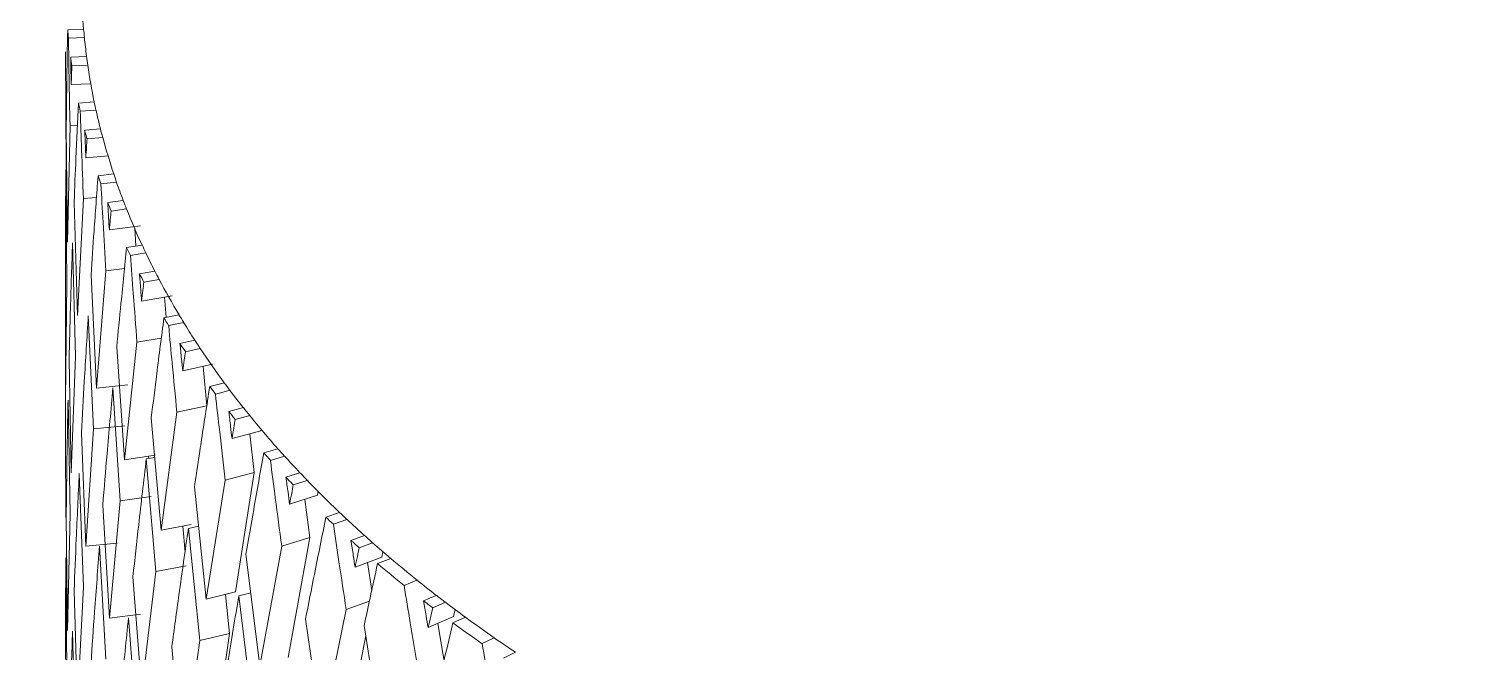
# Model space of a CAD drawing. Header units: centimetres. Extents: x -13594 to 4017, y -3206 to 1780.
# Drawn here: x 736.79 to 752.25, y -1979.33 to -1972.64 of the extents above; entities that cross this region are included whole.
import ezdxf

# ---------------------------------------------------------------- set-up
doc = ezdxf.new("R2010")
doc.units = ezdxf.units.CM

msp = doc.modelspace()

# ---------------------------------------------------------------- linework, layer by layer
at = {"color": 7, "linetype": 'Continuous', "lineweight": 0}
for p, q in [((737.378, -1972.646), (737.207, -1972.651)), ((737.215, -1972.74), (737.386, -1972.735)), ((737.191, -1974.14), (737.184, -1972.889)), ((737.409, -1972.937), (737.239, -1972.944)), ((737.251, -1973.038), (737.422, -1973.03)), ((737.457, -1973.23), (737.245, -1973.24)), ((737.492, -1973.426), (737.322, -1973.437)), ((737.341, -1973.526), (737.511, -1973.513)), ((737.191, -1973.712), (737.203, -1974.929)), ((737.203, -1974.929), (737.232, -1973.677)), ((737.232, -1973.677), (737.311, -1973.674)), ((737.558, -1973.714), (737.389, -1973.728)), ((737.414, -1973.821), (737.583, -1973.806)), ((737.642, -1974.003), (737.401, -1974.024)), ((737.196, -1975.366), (737.187, -1974.149)), ((737.701, -1974.198), (737.533, -1974.217)), ((737.563, -1974.305), (737.731, -1974.285)), ((737.276, -1974.5), (737.311, -1975.715)), ((737.311, -1975.715), (737.376, -1974.462)), ((737.376, -1974.462), (737.516, -1974.45)), ((737.803, -1974.483), (737.636, -1974.504)), ((737.672, -1974.596), (737.838, -1974.574)), ((737.987, -1974.756), (737.654, -1974.799)), ((737.937, -1974.971), (737.926, -1974.779)), ((737.184, -1974.983), (737.184, -1976.014)), ((737.292, -1976.153), (737.259, -1974.937)), ((738.004, -1974.961), (737.839, -1974.986)), ((737.88, -1975.072), (738.044, -1975.046)), ((737.616, -1975.238), (737.816, -1975.214)), ((737.185, -1976.618), (737.196, -1975.366)), ((737.457, -1975.282), (737.516, -1976.496)), ((737.516, -1976.496), (737.616, -1975.238)), ((738.141, -1975.24), (737.977, -1975.268)), ((738.024, -1975.359), (738.187, -1975.33)), ((738.328, -1975.506), (738, -1975.562)), ((738.262, -1975.736), (738.246, -1975.52)), ((737.484, -1976.934), (737.428, -1975.72)), ((738.4, -1975.708), (738.239, -1975.741)), ((738.29, -1975.825), (738.451, -1975.792)), ((737.95, -1976.004), (738.211, -1975.96)), ((738.571, -1975.982), (738.411, -1976.017)), ((737.185, -1976.014), (737.185, -1976.617)), ((737.733, -1976.054), (737.815, -1977.265)), ((737.815, -1977.265), (737.95, -1976.004)), ((738.469, -1976.105), (738.628, -1976.069)), ((737.221, -1976.189), (737.245, -1977.406)), ((737.245, -1977.406), (737.292, -1976.153)), ((738.759, -1976.24), (738.44, -1976.309)), ((738.698, -1976.685), (738.658, -1976.262)), ((738.887, -1976.438), (738.73, -1976.477)), ((737.184, -1977.054), (737.185, -1976.554)), ((737.852, -1976.459), (737.516, -1976.496)), ((737.771, -1977.706), (737.692, -1976.494)), ((738.791, -1976.559), (738.948, -1976.519)), ((737.232, -1977.843), (737.211, -1976.626)), ((738.208, -1978.021), (738.378, -1976.753)), ((738.378, -1976.753), (738.698, -1976.685)), ((739.091, -1976.704), (738.935, -1976.745)), ((737.484, -1976.934), (737.82, -1976.9)), ((738.103, -1976.814), (738.208, -1978.021)), ((739.004, -1976.831), (739.159, -1976.789)), ((737.187, -1977.884), (737.184, -1977.054)), ((737.354, -1976.975), (737.401, -1978.19)), ((737.401, -1978.19), (737.484, -1976.934)), ((739.279, -1976.954), (738.969, -1977.037)), ((739.207, -1977.402), (739.16, -1976.986)), ((739.283, -1976.935), (739.279, -1976.954)), ((738.146, -1977.215), (737.815, -1977.265)), ((739.462, -1977.146), (739.31, -1977.191)), ((738.14, -1977.24), (738.05, -1977.256)), ((738.152, -1978.463), (738.05, -1977.256)), ((738.076, -1977.251), (738.074, -1977.226)), ((739.381, -1977.271), (739.532, -1977.225)), ((737.376, -1978.628), (737.331, -1977.412)), ((738.693, -1978.759), (738.896, -1977.483)), ((738.896, -1977.483), (739.207, -1977.402)), ((739.207, -1977.402), (739.008, -1978.682)), ((739.698, -1977.403), (739.548, -1977.451)), ((739.626, -1977.533), (739.776, -1977.485)), ((737.771, -1977.706), (738.103, -1977.657)), ((738.566, -1977.556), (738.693, -1978.759)), ((739.886, -1977.645), (739.587, -1977.741)), ((739.894, -1977.603), (739.886, -1977.645)), ((737.583, -1977.753), (737.654, -1978.965)), ((737.654, -1978.965), (737.771, -1977.706)), ((739.803, -1978.097), (739.75, -1977.689)), ((740.122, -1977.829), (739.976, -1977.88)), ((737.191, -1977.878), (737.203, -1979.095)), ((737.203, -1979.095), (737.232, -1977.843)), ((738.532, -1977.958), (738.208, -1978.021)), ((738.465, -1978.256), (738.441, -1977.976)), ((738.61, -1977.976), (738.501, -1978.001)), ((740.056, -1977.956), (740.202, -1977.905)), ((738.625, -1979.204), (738.501, -1978.001)), ((739.502, -1978.19), (739.803, -1978.097)), ((739.803, -1978.097), (739.572, -1979.386)), ((740.389, -1978.076), (740.245, -1978.129)), ((737.739, -1978.16), (737.401, -1978.19)), ((737.616, -1979.404), (737.548, -1978.192)), ((739.118, -1978.278), (739.267, -1979.475)), ((739.267, -1979.475), (739.502, -1978.19)), ((740.334, -1978.208), (740.477, -1978.154)), ((740.588, -1978.251), (740.576, -1978.31)), ((737.196, -1979.532), (737.187, -1978.315)), ((738.152, -1978.463), (738.477, -1978.402)), ((740.576, -1978.31), (740.289, -1978.418)), ((740.467, -1978.666), (740.423, -1978.368)), ((740.671, -1978.323), (740.53, -1978.378)), ((737.906, -1978.519), (738, -1979.728)), ((738, -1979.728), (738.152, -1978.463)), ((740.814, -1978.613), (740.953, -1978.555)), ((737.276, -1978.666), (737.311, -1979.881)), ((737.311, -1979.881), (737.376, -1978.628)), ((739.008, -1978.682), (738.693, -1978.759)), ((738.942, -1979.129), (738.898, -1978.709)), ((739.17, -1978.69), (739.042, -1978.725)), ((739.188, -1979.923), (739.042, -1978.725)), ((741.16, -1978.719), (741.024, -1978.778)), ((737.987, -1978.922), (737.654, -1978.965)), ((739.928, -1980.166), (740.194, -1978.871)), ((740.194, -1978.871), (740.443, -1978.78)), ((741.122, -1978.853), (741.258, -1978.793)), ((741.362, -1978.871), (741.345, -1978.945)), ((737.95, -1980.169), (737.859, -1978.96)), ((739.758, -1978.976), (739.928, -1980.166)), ((740.386, -1979.042), (740.671, -1980.828)), ((741.345, -1978.945), (741.073, -1979.064)), ((741.242, -1979.404), (741.178, -1979.019)), ((741.473, -1978.953), (741.338, -1979.015)), ((737.184, -1979.144), (737.187, -1980.361)), ((737.292, -1980.319), (737.259, -1979.103)), ((738.44, -1980.475), (738.625, -1979.204)), ((738.625, -1979.204), (738.942, -1979.129)), ((738.942, -1979.129), (738.759, -1980.406)), ((740.404, -1979.154), (740.339, -1979.477)), ((741.651, -1979.237), (741.782, -1979.174)), ((738.323, -1979.271), (738.44, -1980.475)), ((742.009, -1979.328), (741.88, -1979.393))]:
    msp.add_line(p, q, dxfattribs=at)
for centre, radius, start, end in [((743.753, -1972.106), 6.398, 181.277, 184.8452), ((743.673, -1972.103), 6.489, 184.8431, 185.6324), ((743.787, -1972.103), 6.432, 184.8431, 185.6324), ((743.817, -1972.1), 6.462, 185.6333, 187.4361), ((743.741, -1972.096), 6.557, 187.4353, 188.2638), ((743.854, -1972.096), 6.499, 187.4353, 188.2638), ((743.931, -1972.084), 6.578, 188.2696, 191.7725), ((743.912, -1972.065), 6.731, 191.7664, 192.5366), ((744.023, -1972.065), 6.672, 191.7664, 192.5366), ((744.088, -1972.051), 6.738, 192.5383, 194.2916), ((744.049, -1972.032), 6.873, 194.29, 195.093), ((744.159, -1972.033), 6.812, 194.29, 195.093), ((744.294, -1971.995), 6.951, 195.102, 198.4782), ((744.334, -1971.946), 7.17, 198.4689, 199.2074), ((744.441, -1971.947), 7.106, 198.4689, 199.2074), ((744.538, -1971.913), 7.209, 199.2097, 200.8858), ((744.536, -1971.872), 7.385, 200.8835, 201.6489), ((744.642, -1971.874), 7.32, 200.8835, 201.6489), ((744.828, -1971.798), 7.521, 201.6603, 204.8636), ((744.923, -1971.705), 7.807, 204.8521, 205.5498), ((745.026, -1971.708), 7.738, 204.8521, 205.5498), ((745.152, -1971.648), 7.878, 205.5525, 207.1324), ((745.184, -1971.576), 8.098, 207.1297, 207.8495), ((745.284, -1971.58), 8.026, 207.1297, 207.8495), ((745.517, -1971.456), 8.29, 207.8621, 210.8642), ((745.661, -1971.307), 8.646, 210.8515, 211.5033), ((745.757, -1971.314), 8.569, 210.8515, 211.5033), ((745.907, -1971.221), 8.746, 211.5062, 212.9797), ((746.064, -1971.12), 8.932, 212.9769, 213.6472), ((745.971, -1971.111), 9.012, 212.9769, 213.6472), ((746.334, -1970.938), 9.259, 213.6601, 216.449), ((746.61, -1970.737), 9.6, 216.436, 217.0404), ((746.522, -1970.725), 9.685, 216.436, 217.0404), ((746.78, -1970.608), 9.813, 217.0432, 218.4078), ((746.87, -1970.455), 10.126, 218.4051, 219.0252), ((746.956, -1970.469), 10.036, 218.4051, 219.0252), ((747.255, -1970.224), 10.424, 219.0378, 221.6148), ((747.476, -1969.94), 10.921, 221.6022, 222.1601), ((747.556, -1969.959), 10.825, 221.6022, 222.1601), ((747.74, -1969.792), 11.073, 222.1628, 223.4218), ((747.852, -1969.592), 11.434, 223.4192, 223.9911), ((747.929, -1969.614), 11.332, 223.4192, 223.9911), ((748.247, -1969.303), 11.777, 224.0028, 226.3783), ((748.565, -1968.974), 12.235, 226.3666, 226.8807), ((748.494, -1968.946), 12.344, 226.3666, 226.8807), ((748.757, -1968.768), 12.516, 226.8832, 228.0435), ((748.885, -1968.52), 12.923, 228.0411, 228.5682), ((748.952, -1968.551), 12.808, 228.0411, 228.5682), ((749.149, -1968.328), 13.106, 228.5705, 229.6957), ((749.411, -1967.907), 13.73, 229.6984, 231.2372), ((749.473, -1967.944), 13.608, 229.6984, 231.2372), ((749.797, -1967.542), 14.125, 231.2344, 232.3048), ((749.994, -1967.288), 14.446, 232.3027, 232.7891), ((749.936, -1967.245), 14.575, 232.3027, 232.7891), ((750.191, -1967.028), 14.772, 232.7912, 233.8301), ((750.459, -1966.538), 15.455, 233.8325, 235.2547), ((750.512, -1966.587), 15.318, 233.8325, 235.2547), ((750.831, -1966.13), 15.876, 235.2521, 236.2423)]:
    msp.add_arc(centre, radius, start, end, dxfattribs=at)
for points, knots in [([(738.79, -1522.457), (737.643, -1521.332), (734.632, -1518.377), (729.481, -1513.99), (723.376, -1509.261), (717.032, -1504.913), (710.469, -1500.933), (703.691, -1497.328), (696.705, -1494.101), (689.519, -1491.257), (682.14, -1488.797), (674.577, -1486.725), (666.836, -1485.042), (658.926, -1483.751), (650.855, -1482.854), (642.632, -1482.35), (634.265, -1482.241), (625.764, -1482.527), (617.137, -1483.208), (608.395, -1484.284), (599.545, -1485.752), (590.598, -1487.612), (581.564, -1489.862), (572.451, -1492.499), (563.271, -1495.52), (554.032, -1498.922), (544.745, -1502.701), (535.42, -1506.854), (526.066, -1511.375), (516.694, -1516.26), (507.313, -1521.504), (497.934, -1527.1), (488.566, -1533.043), (479.219, -1539.327), (469.904, -1545.944), (460.63, -1552.888), (451.407, -1560.151), (442.244, -1567.726), (433.152, -1575.604), (424.139, -1583.776), (415.217, -1592.235), (406.393, -1600.972), (397.677, -1609.976), (389.079, -1619.238), (380.608, -1628.749), (372.272, -1638.499), (364.081, -1648.476), (356.042, -1658.671), (348.166, -1669.072), (340.459, -1679.669), (332.93, -1690.45), (325.588, -1701.404), (318.439, -1712.519), (311.491, -1723.784), (304.753, -1735.186), (298.23, -1746.713), (291.931, -1758.354), (285.86, -1770.095), (280.026, -1781.924), (274.434, -1793.83), (269.091, -1805.798), (264.001, -1817.817), (259.17, -1829.873), (254.604, -1841.955), (250.307, -1854.048), (246.284, -1866.141), (242.539, -1878.22), (239.076, -1890.273), (235.899, -1902.287), (233.011, -1914.249), (230.415, -1926.146), (228.115, -1937.967), (226.113, -1949.697), (224.41, -1961.326), (223.009, -1972.84), (221.911, -1984.227), (221.118, -1995.476), (220.64, -2006.379), (220.504, -2014.015), (220.499, -2017.966), (220.498, -2018.494)], [0, 0, 0, 0, 0.007997, 0.021005, 0.034009, 0.04701, 0.06001, 0.073009, 0.086008, 0.099008, 0.11201, 0.125014, 0.138021, 0.151032, 0.164047, 0.177066, 0.190089, 0.203115, 0.216145, 0.229179, 0.242216, 0.255255, 0.268296, 0.281339, 0.294383, 0.307428, 0.320475, 0.333521, 0.346569, 0.359616, 0.372663, 0.385711, 0.398758, 0.411805, 0.424852, 0.437898, 0.450944, 0.46399, 0.477035, 0.49008, 0.503125, 0.516169, 0.529213, 0.542256, 0.5553, 0.568343, 0.581386, 0.594428, 0.607471, 0.620513, 0.633555, 0.646597, 0.659639, 0.672681, 0.685723, 0.698764, 0.711806, 0.724848, 0.73789, 0.750932, 0.763974, 0.777016, 0.790059, 0.803102, 0.816144, 0.829188, 0.842231, 0.855275, 0.868319, 0.881363, 0.894408, 0.907453, 0.920499, 0.933545, 0.946591, 0.959638, 0.972685, 0.985733, 0.998094, 1, 1, 1, 1]), ([(439.352, -2215.508), (442.193, -2214.683), (448.094, -2212.969), (457.133, -2209.887), (466.439, -2206.38), (475.79, -2202.486), (485.172, -2198.221), (494.577, -2193.586), (503.994, -2188.587), (513.413, -2183.23), (522.824, -2177.521), (532.217, -2171.466), (541.582, -2165.073), (550.909, -2158.347), (560.189, -2151.297), (569.412, -2143.93), (578.569, -2136.255), (587.648, -2128.278), (596.643, -2120.01), (605.542, -2111.459), (614.336, -2102.633), (623.017, -2093.544), (631.575, -2084.199), (640.002, -2074.61), (648.288, -2064.786), (656.425, -2054.738), (664.405, -2044.476), (672.218, -2034.012), (679.857, -2023.356), (687.314, -2012.52), (694.581, -2001.516), (701.65, -1990.354), (708.514, -1979.047), (715.165, -1967.607), (721.598, -1956.045), (727.803, -1944.375), (733.776, -1932.608), (739.51, -1920.756), (744.999, -1908.833), (750.236, -1896.851), (755.217, -1884.822), (759.935, -1872.76), (764.387, -1860.676), (768.566, -1848.584), (772.47, -1836.496), (776.092, -1824.425), (779.43, -1812.384), (782.48, -1800.385), (785.238, -1788.441), (787.702, -1776.565), (789.867, -1764.769), (791.733, -1753.065), (793.297, -1741.466), (794.556, -1729.984), (795.51, -1718.631), (796.156, -1707.42), (796.495, -1696.361), (796.524, -1685.467), (796.245, -1674.749), (795.655, -1664.219), (794.758, -1653.887), (793.55, -1643.768), (792.042, -1633.864), (790.2, -1624.215), (788.706, -1617.284), (787.734, -1613.651), (787.579, -1613.07)], [0, 0, 0, 0, 0.014701, 0.030542, 0.046388, 0.062238, 0.078091, 0.093946, 0.109801, 0.125657, 0.141512, 0.157366, 0.173219, 0.189071, 0.204921, 0.22077, 0.236616, 0.252461, 0.268304, 0.284146, 0.299986, 0.315824, 0.331661, 0.347496, 0.36333, 0.379163, 0.394996, 0.410827, 0.426657, 0.442487, 0.458316, 0.474145, 0.489974, 0.505802, 0.521631, 0.537459, 0.553288, 0.569118, 0.584948, 0.600778, 0.616609, 0.632441, 0.648275, 0.664109, 0.679945, 0.695782, 0.71162, 0.72746, 0.743302, 0.759146, 0.774992, 0.79084, 0.806689, 0.822541, 0.838395, 0.85425, 0.870107, 0.885966, 0.901826, 0.917687, 0.933548, 0.949409, 0.965268, 0.981126, 0.99698, 1, 1, 1, 1]), ([(737.207, -1972.651), (737.203, -1972.849), (737.197, -1973.203), (737.193, -1973.557), (737.191, -1973.712)], [0, 0, 0, 0, 0.56, 1, 1, 1, 1]), ([(737.232, -1973.677), (737.228, -1973.502), (737.222, -1973.19), (737.217, -1972.878), (737.215, -1972.74)], [0, 0, 0, 0, 0.56, 1, 1, 1, 1]), ([(737.239, -1972.944), (737.24, -1972.999), (737.242, -1973.098), (737.244, -1973.196), (737.245, -1973.24)], [0, 0, 0, 0, 0.5600001, 1, 1, 1, 1]), ([(737.245, -1973.24), (737.246, -1973.202), (737.248, -1973.135), (737.25, -1973.068), (737.251, -1973.038)], [0, 0, 0, 0, 0.56, 1, 1, 1, 1]), ([(737.322, -1973.437), (737.313, -1973.636), (737.296, -1973.99), (737.282, -1974.344), (737.276, -1974.5)], [0, 0, 0, 0, 0.56, 1, 1, 1, 1]), ([(737.376, -1974.462), (737.369, -1974.287), (737.357, -1973.975), (737.346, -1973.663), (737.341, -1973.526)], [0, 0, 0, 0, 0.56, 1, 1, 1, 1]), ([(737.389, -1973.728), (737.392, -1973.783), (737.396, -1973.882), (737.4, -1973.98), (737.401, -1974.024)], [0, 0, 0, 0, 0.56, 1, 1, 1, 1]), ([(737.401, -1974.024), (737.404, -1973.986), (737.408, -1973.919), (737.412, -1973.851), (737.414, -1973.821)], [0, 0, 0, 0, 0.56, 1, 1, 1, 1]), ([(737.187, -1974.149), (737.185, -1974.383), (737.184, -1974.661), (737.184, -1974.938), (737.184, -1974.983)], [0, 0, 0, 0, 0.8408496, 1, 1, 1, 1]), ([(737.533, -1974.217), (737.518, -1974.416), (737.492, -1974.771), (737.467, -1975.126), (737.457, -1975.282)], [0, 0, 0, 0, 0.56, 1, 1, 1, 1]), ([(737.616, -1975.238), (737.606, -1975.064), (737.588, -1974.753), (737.571, -1974.442), (737.563, -1974.305)], [0, 0, 0, 0, 0.56, 1, 1, 1, 1]), ([(737.636, -1974.504), (737.639, -1974.559), (737.645, -1974.658), (737.651, -1974.756), (737.654, -1974.799)], [0, 0, 0, 0, 0.56, 1, 1, 1, 1]), ([(737.654, -1974.799), (737.657, -1974.761), (737.663, -1974.694), (737.669, -1974.626), (737.672, -1974.596)], [0, 0, 0, 0, 0.56, 1, 1, 1, 1]), ([(737.259, -1974.937), (737.251, -1975.171), (737.237, -1975.588), (737.226, -1976.006), (737.221, -1976.189)], [0, 0, 0, 0, 0.56, 1, 1, 1, 1]), ([(737.839, -1974.986), (737.819, -1975.186), (737.782, -1975.542), (737.748, -1975.898), (737.733, -1976.054)], [0, 0, 0, 0, 0.56, 1, 1, 1, 1]), ([(737.95, -1976.004), (737.937, -1975.83), (737.913, -1975.519), (737.89, -1975.209), (737.88, -1975.072)], [0, 0, 0, 0, 0.5599999, 1, 1, 1, 1]), ([(737.977, -1975.268), (737.981, -1975.323), (737.989, -1975.421), (737.997, -1975.519), (738, -1975.562)], [0, 0, 0, 0, 0.56, 1, 1, 1, 1]), ([(738, -1975.562), (738.005, -1975.524), (738.013, -1975.456), (738.02, -1975.389), (738.024, -1975.359)], [0, 0, 0, 0, 0.56, 1, 1, 1, 1]), ([(737.428, -1975.72), (737.413, -1975.954), (737.387, -1976.373), (737.364, -1976.791), (737.354, -1976.975)], [0, 0, 0, 0, 0.56, 1, 1, 1, 1]), ([(738.239, -1975.741), (738.213, -1975.941), (738.167, -1976.299), (738.123, -1976.657), (738.103, -1976.814)], [0, 0, 0, 0, 0.56, 1, 1, 1, 1]), ([(738.378, -1976.753), (738.361, -1976.58), (738.331, -1976.27), (738.302, -1975.961), (738.29, -1975.825)], [0, 0, 0, 0, 0.56, 1, 1, 1, 1]), ([(738.411, -1976.017), (738.416, -1976.071), (738.426, -1976.169), (738.435, -1976.267), (738.44, -1976.309)], [0, 0, 0, 0, 0.56, 1, 1, 1, 1]), ([(738.44, -1976.309), (738.445, -1976.271), (738.455, -1976.203), (738.464, -1976.135), (738.469, -1976.105)], [0, 0, 0, 0, 0.56, 1, 1, 1, 1]), ([(737.692, -1976.494), (737.671, -1976.729), (737.633, -1977.149), (737.598, -1977.568), (737.583, -1977.753)], [0, 0, 0, 0, 0.56, 1, 1, 1, 1]), ([(738.73, -1976.477), (738.699, -1976.679), (738.643, -1977.039), (738.589, -1977.398), (738.566, -1977.556)], [0, 0, 0, 0, 0.56, 1, 1, 1, 1]), ([(738.896, -1977.483), (738.876, -1977.311), (738.841, -1977.003), (738.806, -1976.694), (738.791, -1976.559)], [0, 0, 0, 0, 0.56, 1, 1, 1, 1]), ([(737.211, -1976.626), (737.206, -1976.86), (737.198, -1977.277), (737.193, -1977.695), (737.191, -1977.878)], [0, 0, 0, 0, 0.56, 1, 1, 1, 1]), ([(738.935, -1976.745), (738.942, -1976.8), (738.953, -1976.897), (738.964, -1976.994), (738.969, -1977.037)], [0, 0, 0, 0, 0.5600001, 1, 1, 1, 1]), ([(738.969, -1977.037), (738.976, -1976.998), (738.987, -1976.93), (738.999, -1976.861), (739.004, -1976.831)], [0, 0, 0, 0, 0.56, 1, 1, 1, 1]), ([(739.31, -1977.191), (739.273, -1977.394), (739.209, -1977.757), (739.146, -1978.119), (739.118, -1978.278)], [0, 0, 0, 0, 0.56, 1, 1, 1, 1]), ([(738.05, -1977.256), (738.022, -1977.492), (737.973, -1977.913), (737.927, -1978.334), (737.906, -1978.519)], [0, 0, 0, 0, 0.56, 1, 1, 1, 1]), ([(739.502, -1978.19), (739.479, -1978.019), (739.438, -1977.712), (739.398, -1977.406), (739.381, -1977.271)], [0, 0, 0, 0, 0.56, 1, 1, 1, 1]), ([(737.331, -1977.412), (737.32, -1977.646), (737.3, -1978.064), (737.283, -1978.482), (737.276, -1978.666)], [0, 0, 0, 0, 0.56, 1, 1, 1, 1]), ([(739.548, -1977.451), (739.555, -1977.505), (739.568, -1977.602), (739.581, -1977.698), (739.587, -1977.741)], [0, 0, 0, 0, 0.56, 1, 1, 1, 1]), ([(739.587, -1977.741), (739.594, -1977.702), (739.607, -1977.633), (739.621, -1977.564), (739.626, -1977.533)], [0, 0, 0, 0, 0.56, 1, 1, 1, 1]), ([(739.976, -1977.88), (739.935, -1978.085), (739.861, -1978.45), (739.789, -1978.815), (739.758, -1978.976)], [0, 0, 0, 0, 0.56, 1, 1, 1, 1]), ([(740.194, -1978.871), (740.168, -1978.7), (740.122, -1978.396), (740.076, -1978.091), (740.056, -1977.956)], [0, 0, 0, 0, 0.56, 1, 1, 1, 1]), ([(738.501, -1978.001), (738.467, -1978.238), (738.406, -1978.661), (738.349, -1979.084), (738.323, -1979.271)], [0, 0, 0, 0, 0.56, 1, 1, 1, 1]), ([(740.245, -1978.129), (740.253, -1978.183), (740.268, -1978.279), (740.283, -1978.375), (740.289, -1978.418)], [0, 0, 0, 0, 0.56, 1, 1, 1, 1]), ([(737.548, -1978.192), (737.53, -1978.426), (737.498, -1978.845), (737.469, -1979.264), (737.457, -1979.448)], [0, 0, 0, 0, 0.56, 1, 1, 1, 1]), ([(740.289, -1978.418), (740.297, -1978.379), (740.312, -1978.309), (740.327, -1978.239), (740.334, -1978.208)], [0, 0, 0, 0, 0.56, 1, 1, 1, 1]), ([(737.187, -1978.315), (737.186, -1978.47), (737.184, -1978.746), (737.184, -1979.023), (737.184, -1979.144)], [0, 0, 0, 0, 0.56, 1, 1, 1, 1]), ([(740.53, -1978.378), (740.503, -1978.502), (740.455, -1978.724), (740.407, -1978.945), (740.386, -1979.042)], [0, 0, 0, 0, 0.56, 1, 1, 1, 1]), ([(740.967, -1979.522), (740.938, -1979.352), (740.887, -1979.049), (740.837, -1978.746), (740.814, -1978.613)], [0, 0, 0, 0, 0.5599999, 1, 1, 1, 1]), ([(739.042, -1978.725), (739.002, -1978.964), (738.93, -1979.39), (738.861, -1979.816), (738.831, -1980.003)], [0, 0, 0, 0, 0.56, 1, 1, 1, 1]), ([(741.024, -1978.778), (741.033, -1978.831), (741.049, -1978.927), (741.065, -1979.022), (741.073, -1979.064)], [0, 0, 0, 0, 0.5600001, 1, 1, 1, 1]), ([(741.073, -1979.064), (741.082, -1979.025), (741.098, -1978.954), (741.115, -1978.884), (741.122, -1978.853)], [0, 0, 0, 0, 0.56, 1, 1, 1, 1]), ([(737.859, -1978.96), (737.835, -1979.195), (737.791, -1979.616), (737.751, -1980.036), (737.733, -1980.22)], [0, 0, 0, 0, 0.56, 1, 1, 1, 1]), ([(741.338, -1979.015), (741.309, -1979.14), (741.255, -1979.363), (741.203, -1979.586), (741.18, -1979.685)], [0, 0, 0, 0, 0.56, 1, 1, 1, 1]), ([(737.259, -1979.103), (737.251, -1979.337), (737.237, -1979.754), (737.226, -1980.172), (737.221, -1980.355)], [0, 0, 0, 0, 0.56, 1, 1, 1, 1]), ([(741.818, -1980.139), (741.786, -1979.971), (741.73, -1979.67), (741.675, -1979.369), (741.651, -1979.237)], [0, 0, 0, 0, 0.56, 1, 1, 1, 1])]:
    msp.add_open_spline(points, degree=3, knots=knots, dxfattribs=at)

doc.saveas('drawing.dxf')
